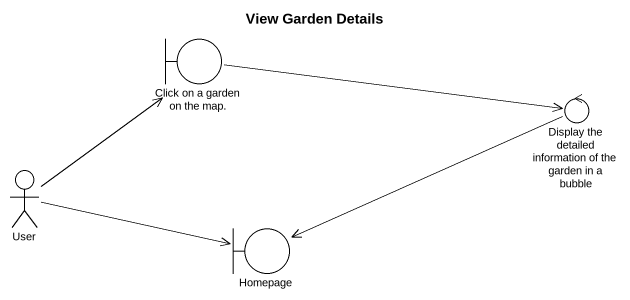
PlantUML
@startuml
title View Garden Details
boundary "Click on a garden on the map." as Click_on_a_garden_on_the_map
control "Display the detailed information of the garden in a bubble" as Display_the_detailed
actor User
boundary Homepage
Click_on_a_garden_on_the_map -right-> Display_the_detailed
Display_the_detailed -left-> Homepage
User -up-> Click_on_a_garden_on_the_map
User -right-> Homepage
@enduml
